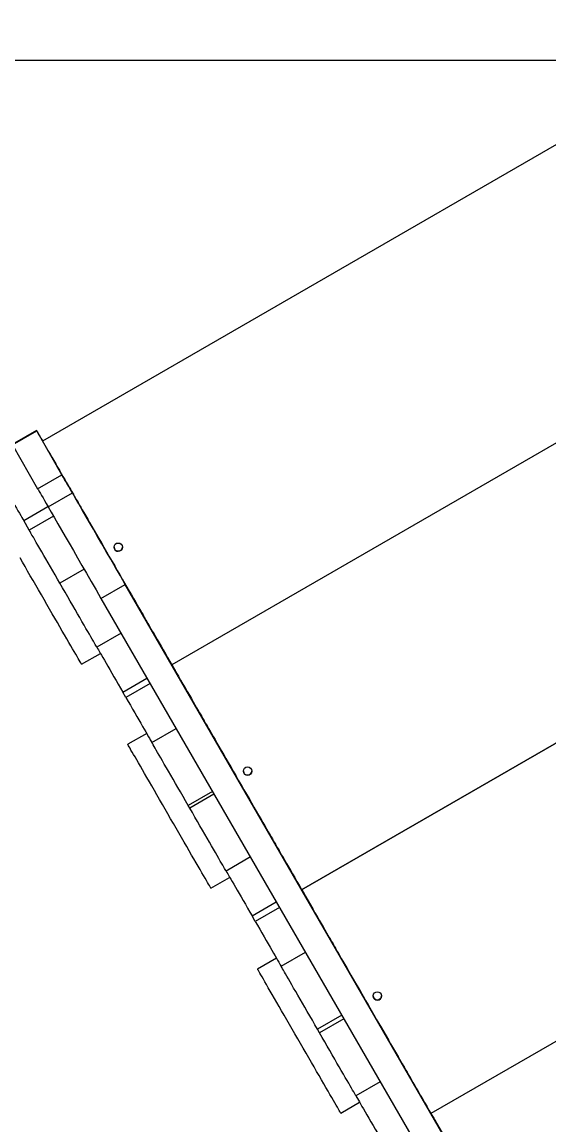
# Model space of a CAD drawing. Header units: millimetres. Extents: x -5909 to 4594, y -5663 to 3899.
# Drawn here: x -1956 to -1449, y 1008 to 2070 of the extents above; entities that cross this region are included whole.
import ezdxf

# ---------------------------------------------------------------- set-up
doc = ezdxf.new("R2010")
doc.units = ezdxf.units.MM
for name, color, linetype in [('DIKOM_ОБЪЕКТ', 7, 'Continuous'), ('DIKOM_РАЗМЕР_ЗОНА', 7, 'Continuous'), ('DIKOM_РАЗМЕР_ОБЪЕКТА', 7, 'Continuous')]:
    doc.layers.add(name, color=color, linetype=linetype)
doc.styles.add('style1', font='arial.ttf', dxfattribs={"width": 0.8})
doc.dimstyles.new('1-50', dxfattribs={"dimtxt": 300, "dimasz": 200, "dimexe": 100, "dimexo": 0, "dimgap": 100, "dimtad": 1, "dimdec": 0, "dimtxsty": 'style1', "dimcen": 0, "dimclrd": 7, "dimclre": 7, "dimadec": 1, "dimazin": 2, "dimtfac": 1, "dimtdec": 0, "dimtmove": 0, "dimatfit": 3, "dimfxl": 0, "dimlwd": 25, "dimlwe": 18, "dimarcsym": 0})

# ---------------------------------------------------------------- blocks, each defined once
blk = doc.blocks.new('*D10')
at = {"layer": 'Defpoints', "color": 0, "transparency": 16777216}
for p in [(-1401.9, 2033.3), (-4629.1, -2092), (-1925.6, -2092)]:
    blk.add_point(p, dxfattribs=at)
at = {"layer": 'DIKOM_РАЗМЕР_ОБЪЕКТА', "color": 7, "lineweight": 18, "transparency": 16777216}
for p, q in [((-1401.9, 2033.3), (-4729.1, 2033.3)), ((-1925.6, -2092), (-4729.1, -2092))]:
    blk.add_line(p, q, dxfattribs=at)
at = {"layer": 'DIKOM_РАЗМЕР_ОБЪЕКТА', "color": 7, "lineweight": 25, "transparency": 16777216}
blk.add_line((-4629.1, 1833.3), (-4629.1, -1892), dxfattribs=at)
at = {"layer": 'DIKOM_РАЗМЕР_ОБЪЕКТА', "color": 7, "transparency": 16777216}
for points in [[(-4662.4, 1833.3), (-4595.7, 1833.3), (-4629.1, 2033.3)], [(-4662.4, -1892), (-4595.7, -1892), (-4629.1, -2092)]]:
    blk.add_solid(points, dxfattribs=at)
at = {"layer": 'DIKOM_РАЗМЕР_ОБЪЕКТА', "color": 0, "transparency": 16777216, "insert": (-4882.2, 327.8), "char_height": 300, "attachment_point": 5, "rotation": 90, "style": 'style1'}
blk.add_mtext('4100', dxfattribs=at)
blk = doc.blocks.new('*D11')
at = {"layer": 'Defpoints', "color": 0, "transparency": 16777216}
for p in [(-5459, 3899.3), (-1035.9, 3899.3), (-1992.5, -4208.1)]:
    blk.add_point(p, dxfattribs=at)
at = {"layer": 'DIKOM_РАЗМЕР_ЗОНА', "color": 7, "lineweight": 18, "transparency": 16777216}
for p, q in [((-1035.9, 3899.3), (-5559, 3899.3)), ((-1992.5, -4208.1), (-5559, -4208.1))]:
    blk.add_line(p, q, dxfattribs=at)
at = {"layer": 'DIKOM_РАЗМЕР_ЗОНА', "color": 7, "lineweight": 25, "transparency": 16777216}
blk.add_line((-5459, -4008.1), (-5459, 3699.3), dxfattribs=at)
at = {"layer": 'DIKOM_РАЗМЕР_ЗОНА', "color": 7, "transparency": 16777216}
for points in [[(-5492.3, 3699.3), (-5425.7, 3699.3), (-5459, 3899.3)], [(-5492.3, -4008.1), (-5425.7, -4008.1), (-5459, -4208.1)]]:
    blk.add_solid(points, dxfattribs=at)
at = {"layer": 'DIKOM_РАЗМЕР_ЗОНА', "color": 0, "transparency": 16777216, "insert": (-5712.2, 125.3), "char_height": 300, "attachment_point": 5, "rotation": 90, "style": 'style1'}
blk.add_mtext('8100', dxfattribs=at)

msp = doc.modelspace()

# ---------------------------------------------------------------- linework, layer by layer
at = {"layer": 'DIKOM_ОБЪЕКТ', "color": 7, "linetype": 'Continuous', "lineweight": 15}
for p, q in [((-1423.7, 1962.9), (-1936.4, 1666.9)), ((-1423.7, 1962.9), (-1936.4, 1666.9)), ((-1299.2, 1747.3), (-1811.9, 1451.3)), ((-1299.2, 1747.3), (-1811.9, 1451.3)), ((-1942.3, 1677.2), (-1965.7, 1663.7)), ((-1965.4, 1663.2), (-1942, 1676.7)), ((-1917.7, 1634.5), (-1942, 1676.7)), ((-1965.4, 1663.2), (-1941.1, 1621)), ((-1941.1, 1621), (-1917.7, 1634.5)), ((-1931, 1603.6), (-1907.6, 1617.1)), ((-1905.4, 1613.2), (-1905.4, 1613.2)), ((-1905.4, 1613.2), (-1905.4, 1613.2)), ((-1954.5, 1590.3), (-1931.1, 1603.8)), ((-1925.7, 1594.5), (-1949.1, 1581)), ((-1949.1, 1581), (-1954.5, 1590.3)), ((-1872.4, 1556.1), (-1869.4, 1550.9)), ((-1896.3, 1543.5), (-1919.7, 1530)), ((-1174.2, 1530.8), (-1686.9, 1234.8)), ((-1174.2, 1530.8), (-1686.9, 1234.8)), ((-1686.9, 1234.8), (-1174.2, 1530.8)), ((-1880.1, 1515.3), (-1856.7, 1528.8)), ((-1507.6, 924.3), (-1856.7, 1528.8)), ((-1880.1, 1515.3), (-1531, 910.8)), ((-1836.4, 1493.7), (-1836.4, 1493.7)), ((-1836.4, 1493.7), (-1836.4, 1493.7)), ((-1860.8, 1481.9), (-1884.1, 1468.4)), ((-1860.8, 1481.9), (-1884.1, 1468.4)), ((-1884.1, 1468.4), (-1884.1, 1468.4)), ((-1898.8, 1451.9), (-1880.7, 1462.4)), ((-1809.4, 1446.9), (-1807.9, 1444.3)), ((-1859.1, 1425.1), (-1835.8, 1438.6)), ((-1856.1, 1419.9), (-1859.1, 1425.1)), ((-1832.8, 1433.4), (-1856.1, 1419.9)), ((-1780.9, 1397.6), (-1780.9, 1397.6)), ((-1836.1, 1385.3), (-1854.3, 1374.8)), ((-1831.1, 1376.6), (-1807.8, 1390.1)), ((-1747.9, 1340.4), (-1744.9, 1335.2)), ((-1772.8, 1329.5), (-1796.1, 1316)), ((-1771.3, 1326.9), (-1794.6, 1313.4)), ((-1794.6, 1313.4), (-1796.1, 1316)), ((-1049.7, 1315.1), (-1562.4, 1019.1)), ((-1049.7, 1315.1), (-1562.4, 1019.1)), ((-1711.9, 1278), (-1711.9, 1278)), ((-1711.9, 1278), (-1711.9, 1278)), ((-1736.3, 1266.3), (-1759.6, 1252.8)), ((-1736.3, 1266.3), (-1759.6, 1252.8)), ((-1774.3, 1236.2), (-1756.2, 1246.7)), ((-1759.6, 1252.8), (-1759.6, 1252.8)), ((-1734.6, 1209.5), (-1711.3, 1223)), ((-1684.9, 1231.3), (-1682.9, 1227.8)), ((-1708.3, 1217.8), (-1731.6, 1204.3)), ((-1731.6, 1204.3), (-1734.6, 1209.5)), ((-1655.9, 1181.1), (-1655.9, 1181)), ((-1711.1, 1168.8), (-1729.3, 1158.3)), ((-1706.6, 1161), (-1683.3, 1174.5)), ((-1622.9, 1123.9), (-1619.9, 1118.7)), ((-1648.3, 1113.8), (-1671.6, 1100.4)), ((-1646.3, 1110.4), (-1669.6, 1096.9)), ((-1669.6, 1096.9), (-1671.6, 1100.4)), ((-1586.9, 1061.5), (-1586.9, 1061.5)), ((-1586.9, 1061.5), (-1586.9, 1061.5)), ((-1611.3, 1049.8), (-1634.6, 1036.3)), ((-1611.3, 1049.7), (-1634.6, 1036.2)), ((-1634.6, 1036.2), (-1634.6, 1036.3)), ((-1649.3, 1019.7), (-1631.2, 1030.2)), ((-1559.9, 1014.8), (-1558.4, 1012.2))]:
    msp.add_line(p, q, dxfattribs=at)
at = {"layer": 'DIKOM_ОБЪЕКТ', "color": 7, "linetype": 'Continuous', "lineweight": 15, "flags": 128}
for points in [[(-1942, 1676.7), (-1942.2, 1677.1), (-1942.3, 1677.2), (-1942.2, 1677), (-1941.9, 1676.6), (-1941.5, 1675.8), (-1940.9, 1674.7), (-1940.1, 1673.3), (-1939.1, 1671.7), (-1938, 1669.8), (-1936.8, 1667.7), (-1935.5, 1665.3), (-1934, 1662.8), (-1932.4, 1660.1), (-1930.8, 1657.3), (-1929.1, 1654.3), (-1927.3, 1651.3), (-1925.5, 1648.1), (-1923.7, 1645), (-1921.9, 1641.9), (-1920.1, 1638.8), (-1918.4, 1635.7), (-1916.7, 1632.8), (-1915, 1630), (-1913.5, 1627.3), (-1912, 1624.8), (-1910.7, 1622.5), (-1909.5, 1620.4), (-1908.4, 1618.5), (-1907.5, 1616.9), (-1906.7, 1615.6), (-1906.1, 1614.6), (-1905.7, 1613.8), (-1905.5, 1613.4), (-1905.4, 1613.2)], [(-1925.8, 1648.7), (-1925.8, 1648.5), (-1925.5, 1648.1), (-1925.1, 1647.4), (-1924.6, 1646.5), (-1924, 1645.5), (-1923.4, 1644.5), (-1922.8, 1643.5), (-1922.4, 1642.7), (-1922, 1642.1), (-1921.9, 1641.8), (-1921.9, 1641.8), (-1922, 1642.1), (-1922.4, 1642.7), (-1922.8, 1643.5), (-1923.4, 1644.5), (-1924, 1645.5), (-1924.6, 1646.5), (-1925.1, 1647.4), (-1925.5, 1648.1), (-1925.8, 1648.5), (-1925.8, 1648.7)], [(-1981, 1636.2), (-1980.4, 1635.3), (-1979.7, 1634), (-1978.9, 1632.5), (-1977.9, 1630.8), (-1976.7, 1628.7), (-1975.4, 1626.5), (-1974, 1624.1), (-1972.5, 1621.6), (-1971, 1618.9), (-1969.4, 1616.1), (-1967.8, 1613.3), (-1966.1, 1610.5), (-1964.5, 1607.7), (-1962.9, 1604.9), (-1961.4, 1602.3), (-1960, 1599.8), (-1958.6, 1597.5), (-1957.4, 1595.3), (-1956.3, 1593.4), (-1955.3, 1591.7), (-1954.5, 1590.3)], [(-1922.5, 1642.9), (-1922.4, 1642.7), (-1922.2, 1642.3), (-1921.8, 1641.6), (-1921.2, 1640.7), (-1920.7, 1639.7), (-1920.1, 1638.7), (-1919.5, 1637.7), (-1919, 1636.9), (-1918.7, 1636.3), (-1918.5, 1636), (-1918.5, 1636), (-1918.7, 1636.3), (-1919, 1636.9), (-1919.5, 1637.7), (-1920.1, 1638.7), (-1920.7, 1639.7), (-1921.2, 1640.7), (-1921.8, 1641.6), (-1922.2, 1642.3), (-1922.4, 1642.7), (-1922.5, 1642.9)], [(-1907.6, 1617.1), (-1909.4, 1620.2), (-1911, 1623), (-1912.5, 1625.6), (-1913.9, 1627.9), (-1915.1, 1630), (-1916.1, 1631.8), (-1917, 1633.3), (-1917.7, 1634.5)], [(-1941.1, 1621), (-1940.3, 1619.8), (-1939.5, 1618.3), (-1938.4, 1616.5), (-1937.3, 1614.4), (-1935.9, 1612.1), (-1934.4, 1609.5), (-1932.8, 1606.7), (-1931, 1603.6)], [(-1856.7, 1528.8), (-1861.4, 1537.1), (-1866.1, 1545.2), (-1870.6, 1553), (-1875, 1560.6), (-1879.2, 1567.9), (-1883.3, 1575), (-1887.3, 1581.9), (-1891.1, 1588.4), (-1894.7, 1594.7), (-1898.2, 1600.7), (-1901.5, 1606.5), (-1904.6, 1611.9), (-1907.6, 1617.1)], [(-1905.4, 1613.2), (-1905.3, 1613.1), (-1905, 1612.6), (-1904.5, 1611.8), (-1903.9, 1610.7), (-1903.1, 1609.3), (-1902.1, 1607.6), (-1901, 1605.6), (-1899.6, 1603.3), (-1898.2, 1600.7), (-1896.6, 1598), (-1894.8, 1594.9), (-1892.9, 1591.7), (-1891, 1588.3), (-1888.9, 1584.6), (-1886.7, 1580.9), (-1884.4, 1576.9), (-1882.1, 1572.9), (-1879.7, 1568.8), (-1877.3, 1564.6), (-1874.8, 1560.3), (-1872.4, 1556.1)], [(-1931, 1603.6), (-1928, 1598.4), (-1924.9, 1593), (-1921.6, 1587.2), (-1918.1, 1581.2), (-1914.5, 1574.9), (-1910.7, 1568.4), (-1906.7, 1561.5), (-1902.6, 1554.4), (-1898.4, 1547.1), (-1894, 1539.5), (-1889.5, 1531.7), (-1884.8, 1523.6), (-1880.1, 1515.3)], [(-1919.7, 1530), (-1922, 1534), (-1924.3, 1538), (-1926.5, 1541.9), (-1928.8, 1545.8), (-1931, 1549.6), (-1933.1, 1553.3), (-1935.2, 1556.8), (-1937.1, 1560.2), (-1939, 1563.5), (-1940.8, 1566.5), (-1942.4, 1569.3), (-1943.9, 1571.9), (-1945.2, 1574.3), (-1946.5, 1576.4), (-1947.5, 1578.2), (-1948.4, 1579.7), (-1949.1, 1581)], [(-1898.8, 1451.9), (-1898.9, 1452.1), (-1899.2, 1452.5), (-1899.6, 1453.3), (-1900.2, 1454.4), (-1901, 1455.7), (-1902, 1457.4), (-1903.1, 1459.3), (-1904.4, 1461.6), (-1905.8, 1464.1), (-1907.4, 1466.8), (-1909.2, 1469.8), (-1911, 1473), (-1913, 1476.4), (-1915.1, 1480.1), (-1917.3, 1483.9), (-1919.6, 1487.9), (-1922, 1492), (-1924.4, 1496.3), (-1927, 1500.6), (-1929.6, 1505.1), (-1932.2, 1509.6), (-1934.8, 1514.2), (-1937.5, 1518.9), (-1940.2, 1523.5), (-1942.8, 1528.1), (-1945.5, 1532.7), (-1948.1, 1537.2), (-1950.7, 1541.7), (-1953.2, 1546.1), (-1955.7, 1550.3), (-1958, 1554.5)], [(-1869.4, 1550.9), (-1866.9, 1546.6), (-1864.5, 1542.3), (-1862, 1538.1), (-1859.6, 1534), (-1857.3, 1530), (-1855.1, 1526.1), (-1852.9, 1522.3), (-1850.8, 1518.7), (-1848.8, 1515.2), (-1846.9, 1512), (-1845.2, 1509), (-1843.6, 1506.2), (-1842.1, 1503.6), (-1840.8, 1501.4), (-1839.6, 1499.4), (-1838.7, 1497.7), (-1837.8, 1496.2), (-1837.2, 1495.1), (-1836.7, 1494.3), (-1836.5, 1493.9), (-1836.4, 1493.7)], [(-1884.1, 1468.4), (-1884.2, 1468.6), (-1884.5, 1469.1), (-1885, 1469.9), (-1885.6, 1470.9), (-1886.4, 1472.3), (-1887.4, 1474), (-1888.5, 1476), (-1889.8, 1478.3), (-1891.2, 1480.8), (-1892.8, 1483.5), (-1894.6, 1486.5), (-1896.4, 1489.7), (-1898.4, 1493.2), (-1900.5, 1496.8), (-1902.7, 1500.6), (-1904.9, 1504.5), (-1907.3, 1508.5), (-1909.7, 1512.7), (-1912.1, 1517), (-1914.6, 1521.3), (-1917.1, 1525.6), (-1919.7, 1530)], [(-1836.4, 1493.7), (-1836.3, 1493.5), (-1836, 1493.1), (-1835.5, 1492.3), (-1834.9, 1491.2), (-1834.1, 1489.8), (-1833.1, 1488.1), (-1832, 1486.1), (-1830.7, 1483.8), (-1829.2, 1481.4), (-1827.7, 1478.6), (-1826, 1475.7), (-1824.1, 1472.5), (-1822.2, 1469.2), (-1820.2, 1465.7), (-1818.1, 1462.1), (-1816, 1458.4), (-1813.8, 1454.6), (-1811.6, 1450.8), (-1809.4, 1446.9)], [(-1884.1, 1468.4), (-1884, 1468.3), (-1883.8, 1467.8), (-1883.3, 1467), (-1882.6, 1465.8), (-1881.8, 1464.4), (-1880.8, 1462.6), (-1879.6, 1460.6), (-1878.3, 1458.3), (-1876.8, 1455.7), (-1875.2, 1453), (-1873.5, 1450), (-1871.6, 1446.8), (-1869.7, 1443.4), (-1867.7, 1439.9), (-1865.6, 1436.3), (-1863.5, 1432.6), (-1861.3, 1428.9), (-1859.1, 1425.1)], [(-1812.9, 1453.1), (-1812.8, 1452.9), (-1812.6, 1452.5), (-1812.2, 1451.8), (-1811.7, 1450.9), (-1811.1, 1449.9), (-1810.5, 1448.9), (-1809.9, 1447.9), (-1809.5, 1447.1), (-1809.1, 1446.5), (-1809, 1446.2), (-1809, 1446.2), (-1809.1, 1446.5), (-1809.5, 1447.1), (-1809.9, 1447.9), (-1810.5, 1448.9), (-1811.1, 1449.9), (-1811.7, 1450.9), (-1812.2, 1451.8), (-1812.6, 1452.5), (-1812.8, 1452.9), (-1812.9, 1453.1)], [(-1810.7, 1449.2), (-1810.6, 1449.1), (-1810.3, 1448.6), (-1809.9, 1447.9), (-1809.4, 1447), (-1808.8, 1446), (-1808.2, 1445), (-1807.7, 1444), (-1807.2, 1443.2), (-1806.9, 1442.6), (-1806.7, 1442.3), (-1806.7, 1442.3), (-1806.9, 1442.6), (-1807.2, 1443.2), (-1807.7, 1444), (-1808.2, 1445), (-1808.8, 1446), (-1809.4, 1447), (-1809.9, 1447.9), (-1810.3, 1448.6), (-1810.6, 1449.1), (-1810.7, 1449.2)], [(-1807.9, 1444.3), (-1805.6, 1440.5), (-1803.4, 1436.7), (-1801.2, 1432.9), (-1799.1, 1429.2), (-1797, 1425.6), (-1795, 1422.1), (-1793.1, 1418.8), (-1791.3, 1415.6), (-1789.6, 1412.7), (-1788, 1409.9), (-1786.6, 1407.4), (-1785.3, 1405.2), (-1784.1, 1403.2), (-1783.1, 1401.5), (-1782.3, 1400.1), (-1781.7, 1399), (-1781.2, 1398.2), (-1781, 1397.7), (-1780.9, 1397.6)], [(-1856.1, 1419.9), (-1854, 1416.2), (-1851.8, 1412.4), (-1849.7, 1408.7), (-1847.6, 1405.1), (-1845.6, 1401.6), (-1843.6, 1398.3), (-1841.8, 1395.1), (-1840.1, 1392.1), (-1838.5, 1389.3), (-1837, 1386.8), (-1835.7, 1384.5), (-1834.5, 1382.4), (-1833.5, 1380.7), (-1832.6, 1379.2), (-1832, 1378.1), (-1831.5, 1377.3), (-1831.2, 1376.8), (-1831.1, 1376.6)], [(-1780.9, 1397.6), (-1780.8, 1397.4), (-1780.5, 1396.9), (-1780, 1396.1), (-1779.4, 1395), (-1778.6, 1393.6), (-1777.6, 1391.9), (-1776.5, 1389.9), (-1775.1, 1387.6), (-1773.7, 1385.1), (-1772.1, 1382.3), (-1770.3, 1379.3), (-1768.4, 1376), (-1766.5, 1372.6), (-1764.4, 1369), (-1762.2, 1365.2), (-1759.9, 1361.3), (-1757.6, 1357.2), (-1755.2, 1353.1), (-1752.8, 1348.9), (-1750.3, 1344.7), (-1747.9, 1340.4)], [(-1774.3, 1236.2), (-1774.4, 1236.4), (-1774.7, 1236.9), (-1775.1, 1237.6), (-1775.7, 1238.7), (-1776.5, 1240.1), (-1777.5, 1241.7), (-1778.6, 1243.7), (-1779.9, 1245.9), (-1781.3, 1248.4), (-1782.9, 1251.1), (-1784.7, 1254.1), (-1786.5, 1257.4), (-1788.5, 1260.8), (-1790.6, 1264.4), (-1792.8, 1268.2), (-1795.1, 1272.2), (-1797.5, 1276.4), (-1799.9, 1280.6), (-1802.5, 1285), (-1805.1, 1289.5), (-1807.7, 1294), (-1810.3, 1298.6), (-1813, 1303.2), (-1815.7, 1307.8), (-1818.3, 1312.5), (-1821, 1317), (-1823.6, 1321.6), (-1826.2, 1326), (-1828.7, 1330.4), (-1831.2, 1334.7), (-1833.5, 1338.8), (-1835.8, 1342.8), (-1838.1, 1346.6), (-1840.2, 1350.3), (-1842.1, 1353.7), (-1844, 1356.9), (-1845.7, 1359.9), (-1847.3, 1362.6), (-1848.7, 1365.1), (-1850, 1367.4), (-1851.2, 1369.3), (-1852.1, 1371), (-1852.9, 1372.3), (-1853.5, 1373.4), (-1854, 1374.2), (-1854.2, 1374.7), (-1854.3, 1374.8)], [(-1796.1, 1316), (-1798.6, 1320.3), (-1801.1, 1324.6), (-1803.6, 1328.9), (-1806, 1333.1), (-1808.4, 1337.2), (-1810.7, 1341.2), (-1812.9, 1345.1), (-1815.1, 1348.8), (-1817.1, 1352.3), (-1819.1, 1355.7), (-1820.9, 1358.9), (-1822.6, 1361.8), (-1824.2, 1364.5), (-1825.6, 1367), (-1826.9, 1369.2), (-1828, 1371.2), (-1828.9, 1372.8), (-1829.7, 1374.2), (-1830.3, 1375.2), (-1830.8, 1376), (-1831.1, 1376.5), (-1831.1, 1376.6)], [(-1744.9, 1335.2), (-1742.4, 1330.9), (-1740, 1326.7), (-1737.5, 1322.5), (-1735.1, 1318.4), (-1732.8, 1314.3), (-1730.6, 1310.4), (-1728.4, 1306.6), (-1726.3, 1303), (-1724.3, 1299.6), (-1722.4, 1296.3), (-1720.7, 1293.3), (-1719.1, 1290.5), (-1717.6, 1288), (-1716.3, 1285.7), (-1715.1, 1283.7), (-1714.2, 1282), (-1713.3, 1280.6), (-1712.7, 1279.5), (-1712.2, 1278.7), (-1712, 1278.2), (-1711.9, 1278)], [(-1759.6, 1252.8), (-1759.7, 1252.9), (-1760, 1253.4), (-1760.4, 1254.2), (-1761.1, 1255.2), (-1761.8, 1256.6), (-1762.8, 1258.3), (-1763.9, 1260.2), (-1765.2, 1262.4), (-1766.6, 1264.9), (-1768.2, 1267.6), (-1769.9, 1270.6), (-1771.7, 1273.7), (-1773.7, 1277.1), (-1775.7, 1280.6), (-1777.9, 1284.4), (-1780.1, 1288.2), (-1782.4, 1292.2), (-1784.8, 1296.3), (-1787.2, 1300.5), (-1789.7, 1304.8), (-1792.1, 1309.1), (-1794.6, 1313.4)], [(-1711.9, 1278), (-1711.8, 1277.9), (-1711.5, 1277.4), (-1711, 1276.6), (-1710.4, 1275.5), (-1709.6, 1274.1), (-1708.6, 1272.4), (-1707.5, 1270.4), (-1706.2, 1268.2), (-1704.7, 1265.7), (-1703.2, 1263), (-1701.5, 1260), (-1699.6, 1256.9), (-1697.7, 1253.5), (-1695.7, 1250.1), (-1693.6, 1246.5), (-1691.5, 1242.8), (-1689.3, 1239), (-1687.1, 1235.1), (-1684.9, 1231.3)], [(-1759.6, 1252.8), (-1759.5, 1252.6), (-1759.3, 1252.1), (-1758.8, 1251.3), (-1758.1, 1250.2), (-1757.3, 1248.7), (-1756.3, 1247), (-1755.1, 1244.9), (-1753.8, 1242.6), (-1752.3, 1240.1), (-1750.7, 1237.3), (-1749, 1234.3), (-1747.1, 1231.1), (-1745.2, 1227.8), (-1743.2, 1224.3), (-1741.1, 1220.7), (-1739, 1217), (-1736.8, 1213.2), (-1734.6, 1209.5)], [(-1688.4, 1237.4), (-1688.3, 1237.2), (-1688, 1236.8), (-1687.6, 1236.1), (-1687.1, 1235.2), (-1686.5, 1234.2), (-1685.9, 1233.1), (-1685.4, 1232.2), (-1684.9, 1231.4), (-1684.6, 1230.8), (-1684.4, 1230.5), (-1684.4, 1230.5), (-1684.6, 1230.8), (-1684.9, 1231.4), (-1685.4, 1232.2), (-1685.9, 1233.1), (-1686.5, 1234.2), (-1687.1, 1235.2), (-1687.6, 1236.1), (-1688, 1236.8), (-1688.3, 1237.2), (-1688.4, 1237.4)], [(-1685.9, 1233), (-1685.8, 1232.8), (-1685.5, 1232.4), (-1685.1, 1231.7), (-1684.6, 1230.8), (-1684, 1229.8), (-1683.4, 1228.8), (-1682.9, 1227.8), (-1682.4, 1227), (-1682.1, 1226.4), (-1681.9, 1226.1), (-1681.9, 1226.1), (-1682.1, 1226.4), (-1682.4, 1227), (-1682.9, 1227.8), (-1683.4, 1228.8), (-1684, 1229.8), (-1684.6, 1230.8), (-1685.1, 1231.7), (-1685.5, 1232.4), (-1685.8, 1232.8), (-1685.9, 1233)], [(-1682.9, 1227.8), (-1680.6, 1224), (-1678.4, 1220.1), (-1676.2, 1216.3), (-1674.1, 1212.6), (-1672, 1209), (-1670, 1205.6), (-1668.1, 1202.2), (-1666.3, 1199.1), (-1664.6, 1196.1), (-1663, 1193.4), (-1661.6, 1190.9), (-1660.3, 1188.7), (-1659.1, 1186.7), (-1658.1, 1185), (-1657.3, 1183.6), (-1656.7, 1182.5), (-1656.2, 1181.7), (-1656, 1181.2), (-1655.9, 1181.1)], [(-1731.6, 1204.3), (-1729.5, 1200.5), (-1727.3, 1196.8), (-1725.2, 1193.1), (-1723.1, 1189.5), (-1721.1, 1186), (-1719.1, 1182.6), (-1717.3, 1179.4), (-1715.6, 1176.4), (-1714, 1173.7), (-1712.5, 1171.1), (-1711.2, 1168.8), (-1710, 1166.8), (-1709, 1165), (-1708.1, 1163.6), (-1707.5, 1162.4), (-1707, 1161.6), (-1706.7, 1161.1), (-1706.6, 1161)], [(-1655.9, 1181), (-1655.8, 1180.9), (-1655.5, 1180.4), (-1655, 1179.6), (-1654.4, 1178.5), (-1653.6, 1177.1), (-1652.6, 1175.4), (-1651.5, 1173.4), (-1650.1, 1171.1), (-1648.7, 1168.6), (-1647.1, 1165.8), (-1645.3, 1162.8), (-1643.4, 1159.5), (-1641.5, 1156.1), (-1639.4, 1152.5), (-1637.2, 1148.7), (-1634.9, 1144.8), (-1632.6, 1140.7), (-1630.2, 1136.6), (-1627.8, 1132.4), (-1625.3, 1128.1), (-1622.9, 1123.9)], [(-1649.3, 1019.7), (-1649.4, 1019.9), (-1649.7, 1020.3), (-1650.1, 1021.1), (-1650.7, 1022.2), (-1651.5, 1023.5), (-1652.5, 1025.2), (-1653.6, 1027.2), (-1654.9, 1029.4), (-1656.3, 1031.9), (-1657.9, 1034.6), (-1659.7, 1037.6), (-1661.5, 1040.8), (-1663.5, 1044.3), (-1665.6, 1047.9), (-1667.8, 1051.7), (-1670.1, 1055.7), (-1672.5, 1059.8), (-1674.9, 1064.1), (-1677.5, 1068.5), (-1680.1, 1072.9), (-1682.7, 1077.5), (-1685.3, 1082.1), (-1688, 1086.7), (-1690.7, 1091.3), (-1693.3, 1095.9), (-1696, 1100.5), (-1698.6, 1105.1), (-1701.2, 1109.5), (-1703.7, 1113.9), (-1706.2, 1118.2), (-1708.5, 1122.3), (-1710.8, 1126.3), (-1713.1, 1130.1), (-1715.2, 1133.7), (-1717.1, 1137.2), (-1719, 1140.4), (-1720.7, 1143.4), (-1722.3, 1146.1), (-1723.7, 1148.6), (-1725, 1150.8), (-1726.2, 1152.8), (-1727.1, 1154.4), (-1727.9, 1155.8), (-1728.5, 1156.9), (-1729, 1157.7), (-1729.2, 1158.1), (-1729.3, 1158.3)], [(-1671.6, 1100.4), (-1674.1, 1104.7), (-1676.6, 1109), (-1679.1, 1113.2), (-1681.5, 1117.4), (-1683.9, 1121.5), (-1686.2, 1125.5), (-1688.4, 1129.4), (-1690.6, 1133.1), (-1692.6, 1136.7), (-1694.6, 1140.1), (-1696.4, 1143.2), (-1698.1, 1146.2), (-1699.7, 1148.9), (-1701.1, 1151.4), (-1702.4, 1153.6), (-1703.5, 1155.5), (-1704.4, 1157.2), (-1705.2, 1158.5), (-1705.8, 1159.6), (-1706.3, 1160.4), (-1706.5, 1160.8), (-1706.6, 1161)], [(-1619.9, 1118.7), (-1617.4, 1114.4), (-1615, 1110.2), (-1612.5, 1106), (-1610.1, 1101.8), (-1607.8, 1097.8), (-1605.6, 1093.9), (-1603.4, 1090.1), (-1601.3, 1086.5), (-1599.3, 1083), (-1597.4, 1079.8), (-1595.7, 1076.8), (-1594.1, 1074), (-1592.6, 1071.5), (-1591.3, 1069.2), (-1590.1, 1067.2), (-1589.2, 1065.5), (-1588.3, 1064.1), (-1587.7, 1063), (-1587.2, 1062.2), (-1587, 1061.7), (-1586.9, 1061.5)], [(-1634.6, 1036.3), (-1634.7, 1036.4), (-1635, 1036.9), (-1635.4, 1037.7), (-1636.1, 1038.7), (-1636.8, 1040.1), (-1637.8, 1041.7), (-1638.9, 1043.7), (-1640.2, 1045.9), (-1641.6, 1048.4), (-1643.2, 1051.1), (-1644.9, 1054), (-1646.7, 1057.2), (-1648.7, 1060.6), (-1650.7, 1064.1), (-1652.9, 1067.8), (-1655.1, 1071.7), (-1657.4, 1075.7), (-1659.8, 1079.8), (-1662.2, 1084), (-1664.7, 1088.3), (-1667.1, 1092.6), (-1669.6, 1096.9)], [(-1586.9, 1061.5), (-1586.8, 1061.4), (-1586.5, 1060.9), (-1586, 1060.1), (-1585.4, 1059), (-1584.6, 1057.6), (-1583.6, 1055.9), (-1582.5, 1053.9), (-1581.2, 1051.7), (-1579.7, 1049.2), (-1578.2, 1046.4), (-1576.5, 1043.5), (-1574.6, 1040.3), (-1572.7, 1037), (-1570.7, 1033.5), (-1568.6, 1029.9), (-1566.5, 1026.2), (-1564.3, 1022.5), (-1562.1, 1018.6), (-1559.9, 1014.8)], [(-1634.6, 1036.2), (-1634.5, 1036.1), (-1634.3, 1035.6), (-1633.8, 1034.8), (-1633.1, 1033.6), (-1632.3, 1032.2), (-1631.3, 1030.4), (-1630.1, 1028.4), (-1628.8, 1026.1), (-1627.3, 1023.6), (-1625.7, 1020.8), (-1624, 1017.8), (-1622.1, 1014.6), (-1620.2, 1011.2), (-1618.2, 1007.8), (-1616.1, 1004.2), (-1614, 1000.5), (-1611.8, 996.7), (-1609.6, 992.9)], [(-1563.4, 1020.8), (-1563.3, 1020.7), (-1563, 1020.2), (-1562.6, 1019.5), (-1562.1, 1018.6), (-1561.5, 1017.6), (-1560.9, 1016.6), (-1560.4, 1015.6), (-1559.9, 1014.8), (-1559.6, 1014.2), (-1559.4, 1013.9), (-1559.4, 1013.9), (-1559.6, 1014.2), (-1559.9, 1014.8), (-1560.4, 1015.6), (-1560.9, 1016.6), (-1561.5, 1017.6), (-1562.1, 1018.6), (-1562.6, 1019.5), (-1563, 1020.2), (-1563.3, 1020.7), (-1563.4, 1020.8)], [(-1561.1, 1016.9), (-1561, 1016.7), (-1560.8, 1016.3), (-1560.4, 1015.6), (-1559.8, 1014.7), (-1559.3, 1013.7), (-1558.7, 1012.7), (-1558.1, 1011.7), (-1557.6, 1010.9), (-1557.3, 1010.3), (-1557.1, 1010), (-1557.1, 1010), (-1557.3, 1010.3), (-1557.6, 1010.9), (-1558.1, 1011.7), (-1558.7, 1012.7), (-1559.3, 1013.7), (-1559.8, 1014.7), (-1560.4, 1015.6), (-1560.8, 1016.3), (-1561, 1016.7), (-1561.1, 1016.9)], [(-1558.4, 1012.2), (-1556.1, 1008.3), (-1553.9, 1004.5), (-1551.7, 1000.7), (-1549.6, 997), (-1547.5, 993.4), (-1545.5, 989.9), (-1543.6, 986.6), (-1541.8, 983.4), (-1540.1, 980.5), (-1538.5, 977.8), (-1537.1, 975.3), (-1535.8, 973), (-1534.6, 971), (-1533.6, 969.3), (-1532.8, 967.9), (-1532.2, 966.8), (-1531.7, 966), (-1531.5, 965.6), (-1531.4, 965.4)]]:
    msp.add_lwpolyline(points, dxfattribs=at)
at = {"layer": 'DIKOM_ОБЪЕКТ', "color": 7, "linetype": 'Continuous', "lineweight": 15}
for centre in [(-1863.5, 1564.7), (-1739, 1349), (-1614, 1132.5)]:
    msp.add_circle(centre, 4, dxfattribs=at)
for centre in [(-1863.5, 1564.7), (-1739, 1349), (-1614, 1132.5)]:
    msp.add_arc(centre, 4, 181.1812, 1.1812, dxfattribs=at)

# ---------------------------------------------------------------- dimensions: what is measured, and where the dimension line sits
at = {"layer": 'DIKOM_РАЗМЕР_ЗОНА'}
dim = msp.add_linear_dim(base=(-5459, 3899.3), p1=(-1992.5, -4208.1), p2=(-1035.9, 3899.3), angle=90, text='8100', dimstyle='1-50', dxfattribs=at)
dim.commit()
dim.dimension.update_dxf_attribs({"geometry": '*D11', "text_midpoint": (-5459, 125.3), "dimtype": 160})
at = {"layer": 'DIKOM_РАЗМЕР_ОБЪЕКТА'}
dim = msp.add_linear_dim(base=(-4629.1, -2092), p1=(-1401.9, 2033.3), p2=(-1925.6, -2092), angle=90, text='4100', dimstyle='1-50', dxfattribs=at)
dim.commit()
dim.dimension.update_dxf_attribs({"geometry": '*D10', "text_midpoint": (-4629.1, 327.8), "dimtype": 160})

doc.saveas('drawing.dxf')
